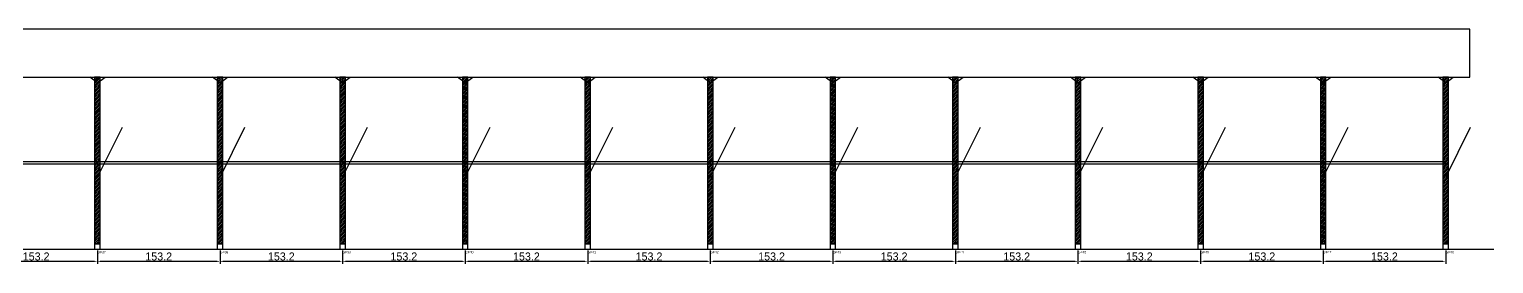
# Model space of a CAD drawing. Header units: metres. Extents: x -30 to 7290, y -25 to 308.
# Drawn here: x 5459 to 7290, y -25 to 268 of the extents above; entities that cross this region are included whole.
import ezdxf

# ---------------------------------------------------------------- set-up
doc = ezdxf.new("R2010")
doc.units = ezdxf.units.M
for name, color, linetype in [('BARRA_ANCORAGEM', 1, 'Continuous'), ('COTA', 241, 'Continuous'), ('GARFOS OK', 3, 'Continuous'), ('NOME DA VIGA', 6, 'Continuous'), ('SARR_7x7', 40, 'Continuous'), ('TIRAS REESCORAMENTO', 252, 'Continuous'), ('VIGAS', 3, 'Continuous')]:
    doc.layers.add(name, color=color, linetype=linetype)
doc.dimstyles.new('EZ DXF', dxfattribs={"dimtxt": 10, "dimasz": 3.5, "dimexe": 3, "dimexo": 1.5, "dimgap": 1, "dimtad": 1, "dimdec": 1, "dimdsep": 46, "dimcen": 2.5, "dimazin": 3, "dimtfac": 1, "dimtmove": 0, "dimatfit": 3})

msp = doc.modelspace()

# ---------------------------------------------------------------- hatches: boundary and pattern name
at = {"layer": 'COTA'}
h = msp.add_hatch(dxfattribs=at)
h.set_pattern_fill('ANSI31', scale=0.5)
h.paths.add_polyline_path([(5541.13, 0), (5548.13, 0), (5548.13, 208), (5541.13, 208)])
h = msp.add_hatch(dxfattribs=at)
h.set_pattern_fill('ANSI31', scale=0.5)
h.paths.add_polyline_path([(5694.32, 0), (5701.32, 0), (5701.32, 208), (5694.32, 208)])
h = msp.add_hatch(dxfattribs=at)
h.set_pattern_fill('ANSI31', scale=0.5)
h.paths.add_polyline_path([(5847.5, 0), (5854.5, 0), (5854.5, 208), (5847.5, 208)])
h = msp.add_hatch(dxfattribs=at)
h.set_pattern_fill('ANSI31', scale=0.5)
h.paths.add_polyline_path([(6000.69, 0), (6007.69, 0), (6007.69, 208), (6000.69, 208)])
h = msp.add_hatch(dxfattribs=at)
h.set_pattern_fill('ANSI31', scale=0.5)
h.paths.add_polyline_path([(6153.87, 0), (6160.87, 0), (6160.87, 208), (6153.87, 208)])
h = msp.add_hatch(dxfattribs=at)
h.set_pattern_fill('ANSI31', scale=0.5)
h.paths.add_polyline_path([(6307.06, 0), (6314.06, 0), (6314.06, 208), (6307.06, 208)])
h = msp.add_hatch(dxfattribs=at)
h.set_pattern_fill('ANSI31', scale=0.5)
h.paths.add_polyline_path([(6460.24, 0), (6467.24, 0), (6467.24, 208), (6460.24, 208)])
h = msp.add_hatch(dxfattribs=at)
h.set_pattern_fill('ANSI31', scale=0.5)
h.paths.add_polyline_path([(6613.42, 0), (6620.42, 0), (6620.42, 208), (6613.42, 208)])
h = msp.add_hatch(dxfattribs=at)
h.set_pattern_fill('ANSI31', scale=0.5)
h.paths.add_polyline_path([(6766.61, 0), (6773.61, 0), (6773.61, 208), (6766.61, 208)])
h = msp.add_hatch(dxfattribs=at)
h.set_pattern_fill('ANSI31', scale=0.5)
h.paths.add_polyline_path([(6919.79, 0), (6926.79, 0), (6926.79, 208), (6919.79, 208)])
h = msp.add_hatch(dxfattribs=at)
h.set_pattern_fill('ANSI31', scale=0.5)
h.paths.add_polyline_path([(7072.98, 0), (7079.98, 0), (7079.98, 208), (7072.98, 208)])
h = msp.add_hatch(dxfattribs=at)
h.set_pattern_fill('ANSI31', scale=0.5)
h.paths.add_polyline_path([(7226.16, 0), (7233.16, 0), (7233.16, 208), (7226.16, 208)])

# ---------------------------------------------------------------- linework, layer by layer
at = {"layer": 'BARRA_ANCORAGEM'}
for p, q in [((5544.63, 83.2), (5575.83, 145.6)), ((5697.82, 83.2), (5729.02, 145.6)), ((5851, 83.2), (5882.2, 145.6)), ((6004.19, 83.2), (6035.39, 145.6)), ((6157.37, 83.2), (6188.57, 145.6)), ((6310.56, 83.2), (6341.76, 145.6)), ((6463.74, 83.2), (6494.94, 145.6)), ((6616.92, 83.2), (6648.12, 145.6)), ((6770.11, 83.2), (6801.31, 145.6)), ((6923.29, 83.2), (6954.49, 145.6)), ((7076.48, 83.2), (7107.68, 145.6)), ((7229.66, 83.2), (7260.86, 145.6))]:
    msp.add_line(p, q, dxfattribs=at)
at = {"layer": 'GARFOS OK'}
for p, q in [((5544.63, 201), (5535.13, 208)), ((5535.13, 208), (5554.13, 208)), ((5544.63, 201), (5554.13, 208)), ((5697.82, 201), (5688.32, 208)), ((5688.32, 208), (5707.32, 208)), ((5697.82, 201), (5707.32, 208)), ((5851, 201), (5841.5, 208)), ((5841.5, 208), (5860.5, 208)), ((5851, 201), (5860.5, 208)), ((6004.19, 201), (5994.69, 208)), ((5994.69, 208), (6013.69, 208)), ((6004.19, 201), (6013.69, 208)), ((6157.37, 201), (6147.87, 208)), ((6147.87, 208), (6166.87, 208)), ((6157.37, 201), (6166.87, 208)), ((6310.56, 201), (6301.06, 208)), ((6301.06, 208), (6320.06, 208)), ((6310.56, 201), (6320.06, 208)), ((6463.74, 201), (6454.24, 208)), ((6454.24, 208), (6473.24, 208)), ((6463.74, 201), (6473.24, 208)), ((6616.92, 201), (6607.42, 208)), ((6607.42, 208), (6626.42, 208)), ((6616.92, 201), (6626.42, 208)), ((6770.11, 201), (6760.61, 208)), ((6760.61, 208), (6779.61, 208)), ((6770.11, 201), (6779.61, 208)), ((6923.29, 201), (6913.79, 208)), ((6913.79, 208), (6932.79, 208)), ((6923.29, 201), (6932.79, 208)), ((7076.48, 201), (7066.98, 208)), ((7066.98, 208), (7085.98, 208)), ((7076.48, 201), (7085.98, 208)), ((7229.66, 201), (7220.16, 208)), ((7220.16, 208), (7239.16, 208)), ((7229.66, 201), (7239.16, 208))]:
    msp.add_line(p, q, dxfattribs=at)
at = {"layer": 'GARFOS OK', "linetype": 'CONTINUOUS'}
msp.add_line((-30, -7), (7289.66, -7), dxfattribs=at)
at = {"layer": 'GARFOS OK'}
for points in [[(5541.13, 0), (5548.13, 0), (5548.13, 208), (5541.13, 208), (5541.13, 0)], [(5694.32, 0), (5701.32, 0), (5701.32, 208), (5694.32, 208), (5694.32, 0)], [(5847.5, 0), (5854.5, 0), (5854.5, 208), (5847.5, 208), (5847.5, 0)], [(6000.69, 0), (6007.69, 0), (6007.69, 208), (6000.69, 208), (6000.69, 0)], [(6153.87, 0), (6160.87, 0), (6160.87, 208), (6153.87, 208), (6153.87, 0)], [(6307.06, 0), (6314.06, 0), (6314.06, 208), (6307.06, 208), (6307.06, 0)], [(6460.24, 0), (6467.24, 0), (6467.24, 208), (6460.24, 208), (6460.24, 0)], [(6613.42, 0), (6620.42, 0), (6620.42, 208), (6613.42, 208), (6613.42, 0)], [(6766.61, 0), (6773.61, 0), (6773.61, 208), (6766.61, 208), (6766.61, 0)], [(6919.79, 0), (6926.79, 0), (6926.79, 208), (6919.79, 208), (6919.79, 0)], [(7072.98, 0), (7079.98, 0), (7079.98, 208), (7072.98, 208), (7072.98, 0)], [(7226.16, 0), (7233.16, 0), (7233.16, 208), (7226.16, 208), (7226.16, 0)]]:
    msp.add_lwpolyline(points, dxfattribs=at)
at = {"layer": 'SARR_7x7'}
for points in [[(5541.13, -7), (5548.13, -7), (5548.13, 0), (5541.13, 0), (5541.13, -7)], [(5694.32, -7), (5701.32, -7), (5701.32, 0), (5694.32, 0), (5694.32, -7)], [(5847.5, -7), (5854.5, -7), (5854.5, 0), (5847.5, 0), (5847.5, -7)], [(6000.69, -7), (6007.69, -7), (6007.69, 0), (6000.69, 0), (6000.69, -7)], [(6153.87, -7), (6160.87, -7), (6160.87, 0), (6153.87, 0), (6153.87, -7)], [(6307.06, -7), (6314.06, -7), (6314.06, 0), (6307.06, 0), (6307.06, -7)], [(6460.24, -7), (6467.24, -7), (6467.24, 0), (6460.24, 0), (6460.24, -7)], [(6613.42, -7), (6620.42, -7), (6620.42, 0), (6613.42, 0), (6613.42, -7)], [(6766.61, -7), (6773.61, -7), (6773.61, 0), (6766.61, 0), (6766.61, -7)], [(6919.79, -7), (6926.79, -7), (6926.79, 0), (6919.79, 0), (6919.79, -7)], [(7072.98, -7), (7079.98, -7), (7079.98, 0), (7072.98, 0), (7072.98, -7)], [(7226.16, -7), (7233.16, -7), (7233.16, 0), (7226.16, 0), (7226.16, -7)]]:
    msp.add_lwpolyline(points, dxfattribs=at)
at = {"layer": 'TIRAS REESCORAMENTO'}
for points in [[(5391.45, 100), (5544.63, 100), (5544.63, 102.5), (5391.45, 102.5), (5391.45, 100)], [(5544.63, 100), (5697.82, 100), (5697.82, 102.5), (5544.63, 102.5), (5544.63, 100)], [(5697.82, 100), (5851, 100), (5851, 102.5), (5697.82, 102.5), (5697.82, 100)], [(5851, 100), (6004.19, 100), (6004.19, 102.5), (5851, 102.5), (5851, 100)], [(6004.19, 100), (6157.37, 100), (6157.37, 102.5), (6004.19, 102.5), (6004.19, 100)], [(6157.37, 100), (6310.56, 100), (6310.56, 102.5), (6157.37, 102.5), (6157.37, 100)], [(6310.56, 100), (6463.74, 100), (6463.74, 102.5), (6310.56, 102.5), (6310.56, 100)], [(6463.74, 100), (6616.92, 100), (6616.92, 102.5), (6463.74, 102.5), (6463.74, 100)], [(6616.92, 100), (6770.11, 100), (6770.11, 102.5), (6616.92, 102.5), (6616.92, 100)], [(6770.11, 100), (6923.29, 100), (6923.29, 102.5), (6770.11, 102.5), (6770.11, 100)], [(6923.29, 100), (7076.48, 100), (7076.48, 102.5), (6923.29, 102.5), (6923.29, 100)], [(7076.48, 100), (7229.66, 100), (7229.66, 102.5), (7076.48, 102.5), (7076.48, 100)]]:
    msp.add_lwpolyline(points, dxfattribs=at)
at = {"layer": 'VIGAS'}
msp.add_lwpolyline([(0, 208), (7259.66, 208), (7259.66, 268), (0, 268), (0, 208)], dxfattribs=at)

# ---------------------------------------------------------------- texts
at = {"layer": 'NOME DA VIGA'}
for s, p in [('GF37', (5544.63, -12)), ('GF38', (5697.82, -12)), ('GF39', (5851, -12)), ('GF40', (6004.19, -12)), ('GF41', (6157.37, -12)), ('GF42', (6310.56, -12)), ('GF43', (6463.74, -12)), ('GF44', (6616.92, -12)), ('GF45', (6770.11, -12)), ('GF46', (6923.29, -12)), ('GF47', (7076.48, -12)), ('GF48', (7229.66, -12))]:
    msp.add_text(s, height=3, dxfattribs=at).set_placement(p)

# ---------------------------------------------------------------- dimensions: what is measured, and where the dimension line sits
at = {"layer": 'COTA'}
for base, p1, p2 in [((5391.45, -22), (5391.45, -7), (5544.63, -7)), ((5544.63, -22), (5544.63, -7), (5697.82, -7)), ((5697.82, -22), (5697.82, -7), (5851, -7)), ((5851, -22), (5851, -7), (6004.19, -7)), ((6004.19, -22), (6004.19, -7), (6157.37, -7)), ((6157.37, -22), (6157.37, -7), (6310.56, -7)), ((6310.56, -22), (6310.56, -7), (6463.74, -7)), ((6463.74, -22), (6463.74, -7), (6616.92, -7)), ((6616.92, -22), (6616.92, -7), (6770.11, -7)), ((6770.11, -22), (6770.11, -7), (6923.29, -7)), ((6923.29, -22), (6923.29, -7), (7076.48, -7)), ((7076.48, -22), (7076.48, -7), (7229.66, -7))]:
    msp.add_linear_dim(base=base, p1=p1, p2=p2, dimstyle='EZ DXF', dxfattribs=at).render()

doc.saveas('drawing.dxf')
